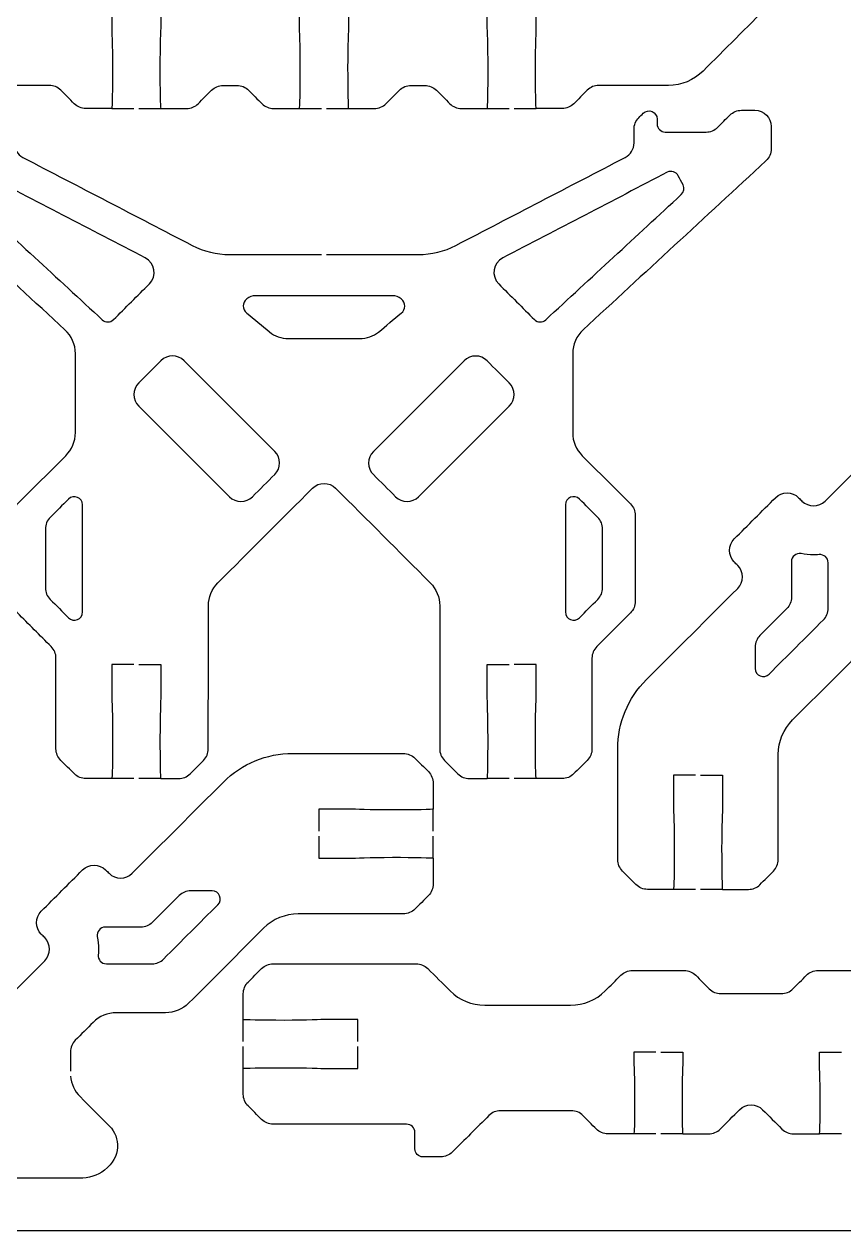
# Model space of a CAD drawing. Extents: x 5 to 405, y 225 to 445.
# Drawn here: x 321.6 to 371.8, y 225 to 298.9 of the extents above; entities that cross this region are included whole.
import ezdxf

# ---------------------------------------------------------------- set-up
doc = ezdxf.new("R2010")
doc.units = 0
doc.header["$MEASUREMENT"] = 0
doc.layers.add('DEFAULT', color=18, linetype='CONTINUOUS')

msp = doc.modelspace()

# ---------------------------------------------------------------- linework, layer by layer
at = {"layer": 'DEFAULT', "color": 1}
for points in [[(327.005, 293.739), (328.352, 293.739)], [(328.656, 293.739), (330.003, 293.739)], [(338.498, 293.735), (339.846, 293.735)], [(340.149, 293.735), (341.497, 293.735)], [(349.995, 293.735), (351.343, 293.735)], [(351.646, 293.735), (352.994, 293.735)], [(328.356, 252.697), (327.005, 252.697)], [(330.007, 252.697), (328.656, 252.697)], [(351.339, 252.697), (349.988, 252.697)], [(352.99, 252.697), (351.639, 252.697)], [(346.686, 249.476), (346.686, 250.827)], [(346.686, 247.825), (346.686, 249.176)], [(362.741, 245.913), (361.394, 245.913)], [(364.392, 245.913), (363.041, 245.913)], [(335.059, 236.592), (335.059, 237.944)], [(335.059, 234.941), (335.059, 236.293)], [(360.314, 230.945), (358.966, 230.945), (358.963, 230.945)], [(361.965, 230.945), (360.614, 230.945)], [(371.674, 230.945), (370.326, 230.945)], [(392.849, 225.001), (287.15, 225.001)]]:
    msp.add_lwpolyline(points, dxfattribs=at)
for points, knots in [([(328.352, 300.738), (327.903, 300.738), (327.454, 300.738), (327.005, 300.738), (327.005, 300.071), (327.005, 299.405), (327.005, 298.738), (327.005, 298.611), (327.054, 297.62), (327.054, 296.237), (327.054, 294.9), (327.029, 293.81), (327.005, 293.739), (326.476, 293.739), (325.946, 293.739), (325.417, 293.739), (325.153, 293.739), (324.899, 293.845), (324.712, 294.032), (324.435, 294.308), (324.159, 294.584), (323.883, 294.861), (323.696, 295.051), (323.442, 295.154), (323.174, 295.154), (321.753, 295.154), (320.333, 295.154), (318.912, 295.154), (318.118, 295.154), (317.353, 295.471), (316.792, 296.036), (315.458, 297.368), (314.125, 298.7), (312.791, 300.033), (312.604, 300.223), (312.499, 300.477), (312.499, 300.742), (312.499, 301.27), (312.499, 301.798), (312.499, 302.326), (312.499, 302.354), (313.617, 302.375), (315, 302.375), (316.383, 302.375), (317.374, 302.326), (317.501, 302.326), (318.168, 302.326), (318.834, 302.326), (319.501, 302.326), (319.501, 303.325), (319.501, 304.325), (319.501, 305.324), (318.834, 305.324), (318.168, 305.324), (317.501, 305.324), (317.374, 305.324), (316.383, 305.275), (315, 305.275), (313.617, 305.275), (312.499, 305.299), (312.499, 305.324), (312.499, 309.549), (312.499, 313.774), (312.499, 317.999), (312.499, 318.264), (312.604, 318.518), (312.791, 318.705), (313.068, 318.981), (313.344, 319.258), (313.62, 319.534), (313.807, 319.725), (314.061, 319.827), (314.326, 319.827), (314.855, 319.827), (315.384, 319.827), (315.913, 319.827), (315.942, 319.827), (315.963, 318.709), (315.963, 317.326), (315.963, 315.943), (315.913, 314.951), (315.913, 314.824), (315.913, 314.158), (315.913, 313.491), (315.913, 312.824), (316.363, 312.824), (316.812, 312.824), (317.261, 312.824)], [0, 0, 0, 0, 3.82, 3.82, 3.82, 9.49, 9.49, 9.49, 10.49, 10.49, 10.49, 11.49, 11.49, 11.49, 15.99, 15.99, 15.99, 16.99, 16.99, 16.99, 20.313402, 20.313402, 20.313402, 21.313402, 21.313402, 21.313402, 33.393402, 33.393402, 33.393402, 34.393402, 34.393402, 34.393402, 50.423514, 50.423514, 50.423514, 51.423514, 51.423514, 51.423514, 55.913514, 55.913514, 55.913514, 56.913514, 56.913514, 56.913514, 57.913514, 57.913514, 57.913514, 63.583514, 63.583514, 63.583514, 72.083514, 72.083514, 72.083514, 77.753514, 77.753514, 77.753514, 78.753514, 78.753514, 78.753514, 79.753514, 79.753514, 79.753514, 115.683514, 115.683514, 115.683514, 116.683514, 116.683514, 116.683514, 120.006916, 120.006916, 120.006916, 121.006916, 121.006916, 121.006916, 125.506916, 125.506916, 125.506916, 126.506916, 126.506916, 126.506916, 127.506916, 127.506916, 127.506916, 133.176916, 133.176916, 133.176916, 136.996916, 136.996916, 136.996916, 136.996916]), ([(362.738, 312.824), (363.187, 312.824), (363.636, 312.824), (364.085, 312.824), (364.085, 313.491), (364.085, 314.158), (364.085, 314.824), (364.085, 314.951), (364.036, 315.943), (364.036, 317.326), (364.036, 318.709), (364.061, 319.827), (364.085, 319.827), (364.613, 319.827), (365.141, 319.827), (365.669, 319.827), (365.937, 319.827), (366.191, 319.725), (366.378, 319.534), (366.655, 319.258), (366.931, 318.981), (367.207, 318.705), (367.394, 318.518), (367.5, 318.264), (367.5, 317.999), (367.5, 313.774), (367.5, 309.549), (367.5, 305.324), (367.5, 305.296), (366.382, 305.275), (364.999, 305.275), (363.616, 305.275), (362.625, 305.324), (362.498, 305.324), (361.831, 305.324), (361.164, 305.324), (360.498, 305.324), (360.498, 304.325), (360.498, 303.325), (360.498, 302.326), (361.164, 302.326), (361.831, 302.326), (362.498, 302.326), (362.625, 302.326), (363.616, 302.375), (364.999, 302.375), (366.382, 302.375), (367.5, 302.35), (367.5, 302.326), (367.5, 301.798), (367.5, 301.27), (367.5, 300.742), (367.5, 300.477), (367.394, 300.223), (367.207, 300.033), (365.874, 298.699), (364.54, 297.366), (363.207, 296.032), (362.642, 295.468), (361.88, 295.15), (361.083, 295.15), (359.663, 295.15), (358.242, 295.15), (356.822, 295.15), (356.557, 295.15), (356.303, 295.048), (356.116, 294.857), (355.84, 294.581), (355.563, 294.305), (355.287, 294.028), (355.1, 293.841), (354.846, 293.735), (354.578, 293.735), (354.05, 293.735), (353.522, 293.735), (352.994, 293.735), (352.966, 293.735), (352.945, 294.854), (352.945, 296.237), (352.945, 297.62), (352.994, 298.611), (352.994, 298.738), (352.994, 299.405), (352.994, 300.071), (352.994, 300.738), (352.545, 300.738), (352.096, 300.738), (351.646, 300.738)], [0, 0, 0, 0, 3.82, 3.82, 3.82, 9.49, 9.49, 9.49, 10.49, 10.49, 10.49, 11.49, 11.49, 11.49, 15.98, 15.98, 15.98, 16.98, 16.98, 16.98, 20.303402, 20.303402, 20.303402, 21.303402, 21.303402, 21.303402, 57.233402, 57.233402, 57.233402, 58.233402, 58.233402, 58.233402, 59.233402, 59.233402, 59.233402, 64.903402, 64.903402, 64.903402, 73.403402, 73.403402, 73.403402, 79.073402, 79.073402, 79.073402, 80.073402, 80.073402, 80.073402, 81.073402, 81.073402, 81.073402, 85.563402, 85.563402, 85.563402, 86.563402, 86.563402, 86.563402, 102.600584, 102.600584, 102.600584, 103.600584, 103.600584, 103.600584, 115.680584, 115.680584, 115.680584, 116.680584, 116.680584, 116.680584, 120.003986, 120.003986, 120.003986, 121.003986, 121.003986, 121.003986, 125.493986, 125.493986, 125.493986, 126.493986, 126.493986, 126.493986, 127.493986, 127.493986, 127.493986, 133.163986, 133.163986, 133.163986, 136.983986, 136.983986, 136.983986, 136.983986]), ([(328.656, 300.738), (329.105, 300.738), (329.554, 300.738), (330.003, 300.738), (330.003, 300.071), (330.003, 299.405), (330.003, 298.738), (330.003, 298.611), (329.954, 297.62), (329.954, 296.237), (329.954, 294.9), (329.975, 293.81), (330.003, 293.735), (330.531, 293.735), (331.059, 293.735), (331.587, 293.735), (331.852, 293.735), (332.109, 293.841), (332.296, 294.032), (332.572, 294.307), (332.847, 294.582), (333.122, 294.857), (333.309, 295.044), (333.563, 295.15), (333.828, 295.15), (334.109, 295.15), (334.39, 295.15), (334.671, 295.15), (334.939, 295.15), (335.193, 295.048), (335.38, 294.857), (335.656, 294.581), (335.932, 294.305), (336.209, 294.028), (336.396, 293.841), (336.65, 293.735), (336.914, 293.735), (337.442, 293.735), (337.97, 293.735), (338.498, 293.735), (338.523, 293.735), (338.548, 294.854), (338.548, 296.237), (338.548, 297.62), (338.498, 298.611), (338.498, 298.738), (338.498, 299.405), (338.498, 300.071), (338.498, 300.738), (339.498, 300.738), (340.497, 300.738), (341.497, 300.738), (341.497, 300.071), (341.497, 299.405), (341.497, 298.738), (341.497, 298.611), (341.448, 297.62), (341.448, 296.237), (341.448, 294.854), (341.469, 293.735), (341.497, 293.735), (342.025, 293.735), (342.553, 293.735), (343.081, 293.735), (343.349, 293.735), (343.603, 293.841), (343.79, 294.028), (344.066, 294.305), (344.343, 294.581), (344.619, 294.857), (344.806, 295.048), (345.06, 295.15), (345.325, 295.15), (345.606, 295.15), (345.887, 295.15), (346.168, 295.15), (346.432, 295.15), (346.69, 295.044), (346.877, 294.857), (347.152, 294.582), (347.427, 294.307), (347.702, 294.032), (347.889, 293.841), (348.143, 293.735), (348.408, 293.735), (348.937, 293.735), (349.466, 293.735), (349.995, 293.735), (350.02, 293.735), (350.045, 294.854), (350.045, 296.237), (350.045, 297.62), (349.995, 298.611), (349.995, 298.738), (349.995, 299.405), (349.995, 300.071), (349.995, 300.738), (350.445, 300.738), (350.894, 300.738), (351.343, 300.738)], [0, 0, 0, 0, 3.82, 3.82, 3.82, 9.49, 9.49, 9.49, 10.49, 10.49, 10.49, 11.5, 11.5, 11.5, 15.99, 15.99, 15.99, 16.99, 16.99, 16.99, 20.29926, 20.29926, 20.29926, 21.29926, 21.29926, 21.29926, 23.68926, 23.68926, 23.68926, 24.68926, 24.68926, 24.68926, 28.012662, 28.012662, 28.012662, 29.012662, 29.012662, 29.012662, 33.502662, 33.502662, 33.502662, 34.502662, 34.502662, 34.502662, 35.502662, 35.502662, 35.502662, 41.172662, 41.172662, 41.172662, 49.672662, 49.672662, 49.672662, 55.342662, 55.342662, 55.342662, 56.342662, 56.342662, 56.342662, 57.342662, 57.342662, 57.342662, 61.832662, 61.832662, 61.832662, 62.832662, 62.832662, 62.832662, 66.156063, 66.156063, 66.156063, 67.156063, 67.156063, 67.156063, 69.546063, 69.546063, 69.546063, 70.546063, 70.546063, 70.546063, 73.855323, 73.855323, 73.855323, 74.855323, 74.855323, 74.855323, 79.355323, 79.355323, 79.355323, 80.355323, 80.355323, 80.355323, 81.355323, 81.355323, 81.355323, 87.025323, 87.025323, 87.025323, 90.845323, 90.845323, 90.845323, 90.845323]), ([(328.356, 259.696), (327.907, 259.696), (327.458, 259.696), (327.008, 259.696), (327.008, 259.03), (327.008, 258.365), (327.008, 257.699), (327.008, 257.572), (327.058, 256.581), (327.058, 255.198), (327.058, 253.815), (327.033, 252.697), (327.008, 252.697), (326.479, 252.697), (325.95, 252.697), (325.421, 252.697), (325.16, 252.697), (324.909, 252.799), (324.726, 252.983), (324.446, 253.26), (324.166, 253.538), (323.886, 253.815), (323.699, 254.002), (323.593, 254.256), (323.593, 254.524), (323.593, 256.374), (323.593, 258.224), (323.593, 260.073), (323.593, 260.338), (323.488, 260.592), (323.297, 260.782), (322.609, 261.472), (321.921, 262.161), (321.233, 262.85), (321.046, 263.037), (320.944, 263.291), (320.944, 263.555), (320.944, 265.307), (320.944, 267.06), (320.944, 268.812), (320.944, 269.08), (321.05, 269.334), (321.237, 269.521), (322.222, 270.505), (323.208, 271.489), (324.193, 272.474), (324.567, 272.847), (324.779, 273.355), (324.779, 273.888), (324.779, 275.499), (324.779, 277.11), (324.779, 278.721), (324.779, 279.279), (324.546, 279.811), (324.137, 280.189), (320.407, 283.637), (316.677, 287.084), (312.947, 290.532), (312.742, 290.719), (312.626, 290.987), (312.626, 291.266), (312.626, 291.721), (312.626, 292.176), (312.626, 292.631), (312.626, 293.182), (313.07, 293.63), (313.624, 293.63), (313.898, 293.63), (314.172, 293.63), (314.446, 293.63), (314.71, 293.63), (314.968, 293.524), (315.155, 293.337), (315.404, 293.088), (315.654, 292.838), (315.903, 292.589), (316.09, 292.398), (316.344, 292.296), (316.608, 292.296), (317.442, 292.296), (318.276, 292.296), (319.11, 292.296), (319.385, 292.296), (319.611, 292.518), (319.611, 292.794), (319.611, 292.891), (319.611, 292.989), (319.611, 293.086), (319.611, 293.534), (320.147, 293.757), (320.464, 293.443), (320.554, 293.353), (320.643, 293.264), (320.732, 293.175), (320.919, 292.984), (321.025, 292.73), (321.025, 292.465), (321.025, 292.187), (321.025, 291.908), (321.025, 291.629), (321.025, 291.255), (321.233, 290.913), (321.561, 290.74), (325.015, 288.946), (328.469, 287.151), (331.923, 285.357), (332.635, 284.983), (333.425, 284.793), (334.23, 284.793), (336.103, 284.793), (337.976, 284.793), (339.849, 284.793)], [0, 0, 0, 0, 3.82, 3.82, 3.82, 9.48, 9.48, 9.48, 10.48, 10.48, 10.48, 11.48, 11.48, 11.48, 15.98, 15.98, 15.98, 16.98, 16.98, 16.98, 20.331716, 20.331716, 20.331716, 21.331716, 21.331716, 21.331716, 37.061716, 37.061716, 37.061716, 38.061716, 38.061716, 38.061716, 46.341939, 46.341939, 46.341939, 47.341939, 47.341939, 47.341939, 62.241939, 62.241939, 62.241939, 63.241939, 63.241939, 63.241939, 75.08598, 75.08598, 75.08598, 76.08598, 76.08598, 76.08598, 89.78598, 89.78598, 89.78598, 90.78598, 90.78598, 90.78598, 133.981128, 133.981128, 133.981128, 134.981128, 134.981128, 134.981128, 138.851128, 138.851128, 138.851128, 139.851128, 139.851128, 139.851128, 142.181128, 142.181128, 142.181128, 143.181128, 143.181128, 143.181128, 146.179261, 146.179261, 146.179261, 147.179261, 147.179261, 147.179261, 154.269261, 154.269261, 154.269261, 155.269261, 155.269261, 155.269261, 156.099261, 156.099261, 156.099261, 157.099261, 157.099261, 157.099261, 158.174063, 158.174063, 158.174063, 159.174063, 159.174063, 159.174063, 161.544063, 161.544063, 161.544063, 162.544063, 162.544063, 162.544063, 195.641865, 195.641865, 195.641865, 196.641865, 196.641865, 196.641865, 212.571865, 212.571865, 212.571865, 212.571865]), ([(340.149, 284.793), (342.023, 284.793), (343.896, 284.793), (345.769, 284.793), (346.573, 284.793), (347.367, 284.983), (348.08, 285.357), (351.532, 287.151), (354.985, 288.946), (358.437, 290.74), (358.769, 290.913), (358.977, 291.255), (358.977, 291.629), (358.977, 291.908), (358.977, 292.187), (358.977, 292.465), (358.977, 292.73), (359.083, 292.984), (359.27, 293.175), (359.359, 293.264), (359.449, 293.353), (359.538, 293.443), (359.852, 293.757), (360.392, 293.534), (360.392, 293.086), (360.392, 292.989), (360.392, 292.891), (360.392, 292.794), (360.392, 292.518), (360.614, 292.296), (360.889, 292.296), (361.723, 292.296), (362.557, 292.296), (363.39, 292.296), (363.655, 292.296), (363.912, 292.398), (364.099, 292.589), (364.349, 292.838), (364.598, 293.088), (364.847, 293.337), (365.034, 293.524), (365.288, 293.63), (365.553, 293.63), (365.828, 293.63), (366.103, 293.63), (366.378, 293.63), (366.929, 293.63), (367.377, 293.182), (367.377, 292.628), (367.377, 292.174), (367.377, 291.72), (367.377, 291.266), (367.377, 290.987), (367.26, 290.719), (367.056, 290.532), (363.326, 287.084), (359.596, 283.637), (355.866, 280.189), (355.456, 279.811), (355.223, 279.279), (355.223, 278.721), (355.223, 277.11), (355.223, 275.499), (355.223, 273.888), (355.223, 273.355), (355.435, 272.847), (355.809, 272.474), (356.793, 271.488), (357.778, 270.503), (358.762, 269.517), (358.949, 269.33), (359.055, 269.076), (359.055, 268.815), (359.055, 267.062), (359.055, 265.309), (359.055, 263.555), (359.055, 263.291), (358.949, 263.037), (358.762, 262.85), (358.074, 262.159), (357.386, 261.469), (356.698, 260.779), (356.511, 260.592), (356.405, 260.341), (356.405, 260.077), (356.405, 258.226), (356.405, 256.375), (356.405, 254.524), (356.405, 254.256), (356.299, 254.002), (356.112, 253.815), (355.835, 253.54), (355.557, 253.265), (355.28, 252.99), (355.093, 252.803), (354.842, 252.697), (354.578, 252.697), (354.049, 252.697), (353.52, 252.697), (352.99, 252.697), (352.966, 252.697), (352.941, 253.815), (352.941, 255.198), (352.941, 256.581), (352.99, 257.572), (352.99, 257.699), (352.99, 258.365), (352.99, 259.03), (352.99, 259.696), (352.54, 259.696), (352.09, 259.696), (351.639, 259.696)], [0, 0, 0, 0, 15.93, 15.93, 15.93, 16.93, 16.93, 16.93, 50.018929, 50.018929, 50.018929, 51.018929, 51.018929, 51.018929, 53.388929, 53.388929, 53.388929, 54.388929, 54.388929, 54.388929, 55.463731, 55.463731, 55.463731, 56.463731, 56.463731, 56.463731, 57.293731, 57.293731, 57.293731, 58.293731, 58.293731, 58.293731, 65.383731, 65.383731, 65.383731, 66.383731, 66.383731, 66.383731, 69.381864, 69.381864, 69.381864, 70.381864, 70.381864, 70.381864, 72.721864, 72.721864, 72.721864, 73.721864, 73.721864, 73.721864, 77.581864, 77.581864, 77.581864, 78.581864, 78.581864, 78.581864, 121.777012, 121.777012, 121.777012, 122.777012, 122.777012, 122.777012, 136.477012, 136.477012, 136.477012, 137.477012, 137.477012, 137.477012, 149.321052, 149.321052, 149.321052, 150.321052, 150.321052, 150.321052, 165.231052, 165.231052, 165.231052, 166.231052, 166.231052, 166.231052, 174.518356, 174.518356, 174.518356, 175.518356, 175.518356, 175.518356, 191.258356, 191.258356, 191.258356, 192.258356, 192.258356, 192.258356, 195.581788, 195.581788, 195.581788, 196.581788, 196.581788, 196.581788, 201.081788, 201.081788, 201.081788, 202.081788, 202.081788, 202.081788, 203.081788, 203.081788, 203.081788, 208.741788, 208.741788, 208.741788, 212.571788, 212.571788, 212.571788, 212.571788]), ([(326.425, 280.798), (323.658, 283.354), (320.891, 285.911), (318.124, 288.467), (317.959, 288.618), (317.916, 288.866), (318.022, 289.063), (318.117, 289.248), (318.213, 289.432), (318.308, 289.617), (318.438, 289.86), (318.738, 289.955), (318.982, 289.828), (322.341, 288.082), (325.701, 286.336), (329.06, 284.59), (329.66, 284.276), (329.784, 283.471), (329.307, 282.995), (328.577, 282.266), (327.847, 281.537), (327.117, 280.808), (326.926, 280.621), (326.623, 280.614), (326.425, 280.798)], [0, 0, 0, 0, 32.035738, 32.035738, 32.035738, 33.035738, 33.035738, 33.035738, 34.803262, 34.803262, 34.803262, 35.803262, 35.803262, 35.803262, 68.001673, 68.001673, 68.001673, 69.001673, 69.001673, 69.001673, 77.776165, 77.776165, 77.776165, 78.776165, 78.776165, 78.776165, 78.776165]), ([(361.689, 289.617), (361.785, 289.432), (361.882, 289.248), (361.978, 289.063), (362.08, 288.866), (362.038, 288.618), (361.872, 288.467), (359.107, 285.911), (356.341, 283.354), (353.575, 280.798), (353.377, 280.614), (353.07, 280.621), (352.88, 280.808), (352.152, 281.537), (351.424, 282.266), (350.696, 282.995), (350.217, 283.471), (350.34, 284.276), (350.94, 284.59), (354.298, 286.337), (357.657, 288.085), (361.015, 289.832), (361.258, 289.959), (361.562, 289.864), (361.689, 289.617)], [1, 1, 1, 1, 2.772129, 2.772129, 2.772129, 3.772129, 3.772129, 3.772129, 35.800523, 35.800523, 35.800523, 36.800523, 36.800523, 36.800523, 45.560871, 45.560871, 45.560871, 46.560871, 46.560871, 46.560871, 78.755024, 78.755024, 78.755024, 79.755024, 79.755024, 79.755024, 79.755024]), ([(343.337, 280.049), (343.03, 279.795), (342.611, 279.654), (342.173, 279.654), (340.724, 279.654), (339.276, 279.654), (337.827, 279.654), (337.393, 279.654), (336.973, 279.795), (336.666, 280.053), (336.204, 280.435), (335.742, 280.817), (335.28, 281.199), (334.984, 281.443), (334.984, 281.842), (335.28, 282.085), (335.421, 282.205), (335.615, 282.268), (335.816, 282.268), (338.603, 282.268), (341.39, 282.268), (344.177, 282.268), (344.378, 282.268), (344.576, 282.198), (344.72, 282.081), (345.017, 281.838), (345.017, 281.439), (344.72, 281.193), (344.259, 280.812), (343.798, 280.431), (343.337, 280.049)], [5.086303, 5.086303, 5.086303, 5.086303, 6.086303, 6.086303, 6.086303, 18.406303, 18.406303, 18.406303, 19.406303, 19.406303, 19.406303, 24.506048, 24.506048, 24.506048, 25.506048, 25.506048, 25.506048, 26.506048, 26.506048, 26.506048, 50.206048, 50.206048, 50.206048, 51.206048, 51.206048, 51.206048, 52.206048, 52.206048, 52.206048, 57.292352, 57.292352, 57.292352, 57.292352]), ([(331.431, 278.289), (333.282, 276.439), (335.133, 274.59), (336.984, 272.74), (337.375, 272.349), (337.375, 271.717), (336.987, 271.326), (336.531, 270.871), (336.075, 270.415), (335.619, 269.96), (335.231, 269.572), (334.596, 269.572), (334.207, 269.96), (332.357, 271.811), (330.506, 273.662), (328.655, 275.513), (328.263, 275.904), (328.263, 276.539), (328.655, 276.928), (329.11, 277.381), (329.565, 277.835), (330.02, 278.289), (330.408, 278.681), (331.043, 278.681), (331.431, 278.289)], [1, 1, 1, 1, 23.252652, 23.252652, 23.252652, 24.252652, 24.252652, 24.252652, 29.732734, 29.732734, 29.732734, 30.732734, 30.732734, 30.732734, 52.991748, 52.991748, 52.991748, 53.991748, 53.991748, 53.991748, 59.456982, 59.456982, 59.456982, 60.456982, 60.456982, 60.456982, 60.456982]), ([(349.984, 278.286), (350.438, 277.833), (350.891, 277.38), (351.345, 276.928), (351.737, 276.539), (351.737, 275.904), (351.345, 275.513), (349.494, 273.662), (347.644, 271.811), (345.793, 269.96), (345.405, 269.572), (344.77, 269.572), (344.382, 269.96), (343.928, 270.413), (343.474, 270.866), (343.02, 271.318), (342.632, 271.71), (342.632, 272.342), (343.02, 272.733), (344.871, 274.584), (346.722, 276.435), (348.573, 278.286), (348.961, 278.677), (349.596, 278.677), (349.984, 278.286)], [0, 0, 0, 0, 5.451092, 5.451092, 5.451092, 6.451092, 6.451092, 6.451092, 28.710106, 28.710106, 28.710106, 29.710106, 29.710106, 29.710106, 35.161198, 35.161198, 35.161198, 36.161198, 36.161198, 36.161198, 58.420919, 58.420919, 58.420919, 59.420919, 59.420919, 59.420919, 59.420919]), ([(362.741, 252.916), (362.292, 252.916), (361.843, 252.916), (361.394, 252.916), (361.394, 252.249), (361.394, 251.582), (361.394, 250.915), (361.394, 250.788), (361.443, 249.797), (361.443, 248.414), (361.443, 247.031), (361.422, 245.913), (361.394, 245.913), (360.866, 245.913), (360.338, 245.913), (359.81, 245.913), (359.541, 245.913), (359.287, 246.019), (359.097, 246.209), (358.823, 246.484), (358.549, 246.76), (358.275, 247.035), (358.088, 247.222), (357.982, 247.476), (357.982, 247.74), (357.981, 249.999), (357.98, 252.258), (357.979, 254.517), (357.979, 256.108), (358.61, 257.632), (359.736, 258.758), (361.598, 260.62), (363.461, 262.483), (365.324, 264.346), (365.712, 264.734), (365.712, 265.369), (365.324, 265.757), (365.254, 265.826), (365.185, 265.895), (365.115, 265.965), (364.724, 266.356), (364.724, 266.988), (365.115, 267.379), (365.957, 268.22), (366.799, 269.061), (367.641, 269.902), (368.029, 270.293), (368.664, 270.293), (369.052, 269.902), (369.122, 269.834), (369.191, 269.765), (369.261, 269.697), (369.649, 269.306), (370.284, 269.306), (370.675, 269.697), (372.2, 271.222), (373.725, 272.748), (375.251, 274.273), (375.625, 274.647), (376.133, 274.858), (376.665, 274.858), (377.63, 274.858), (378.594, 274.858), (379.558, 274.858), (380.091, 274.858), (380.599, 275.07), (380.973, 275.444), (381.413, 275.884), (381.852, 276.324), (382.292, 276.763), (382.924, 277.395), (384, 276.947), (384, 276.058), (384, 273.232), (384, 270.406), (384, 267.58), (384, 267.023), (383.837, 266.469), (383.499, 266.028), (382.708, 265.012), (381.491, 265.048), (380.803, 265.735), (380.202, 266.335), (379.602, 266.935), (379.001, 267.535), (378.662, 267.873), (378.214, 268.078), (377.734, 268.113)], [0, 0, 0, 0, 3.82, 3.82, 3.82, 9.49, 9.49, 9.49, 10.49, 10.49, 10.49, 11.49, 11.49, 11.49, 15.98, 15.98, 15.98, 16.98, 16.98, 16.98, 20.282196, 20.282196, 20.282196, 21.282196, 21.282196, 21.282196, 40.492199, 40.492199, 40.492199, 41.492199, 41.492199, 41.492199, 63.893342, 63.893342, 63.893342, 64.893342, 64.893342, 64.893342, 65.727728, 65.727728, 65.727728, 66.727728, 66.727728, 66.727728, 76.846428, 76.846428, 76.846428, 77.846428, 77.846428, 77.846428, 78.673773, 78.673773, 78.673773, 79.673773, 79.673773, 79.673773, 98.016123, 98.016123, 98.016123, 99.016123, 99.016123, 99.016123, 107.216123, 107.216123, 107.216123, 108.216123, 108.216123, 108.216123, 113.505282, 113.505282, 113.505282, 114.505282, 114.505282, 114.505282, 138.535282, 138.535282, 138.535282, 139.535282, 139.535282, 139.535282, 140.535282, 140.535282, 140.535282, 147.754846, 147.754846, 147.754846, 148.754846, 148.754846, 148.754846, 148.754846]), ([(328.656, 259.696), (329.106, 259.696), (329.557, 259.696), (330.007, 259.696), (330.007, 259.03), (330.007, 258.365), (330.007, 257.699), (330.007, 257.572), (329.958, 256.581), (329.958, 255.198), (329.958, 253.815), (329.979, 252.697), (330.007, 252.697), (330.369, 252.697), (330.731, 252.697), (331.093, 252.697), (331.358, 252.697), (331.612, 252.803), (331.803, 252.99), (332.077, 253.265), (332.351, 253.54), (332.625, 253.815), (332.815, 254.002), (332.917, 254.256), (332.917, 254.521), (332.919, 257.44), (332.92, 260.36), (332.921, 263.28), (332.921, 263.809), (333.133, 264.317), (333.506, 264.691), (335.437, 266.622), (337.368, 268.553), (339.299, 270.484), (339.687, 270.875), (340.322, 270.875), (340.71, 270.484), (342.641, 268.554), (344.572, 266.624), (346.503, 264.695), (346.877, 264.317), (347.088, 263.809), (347.088, 263.277), (347.086, 260.359), (347.084, 257.442), (347.081, 254.524), (347.081, 254.26), (347.187, 254.006), (347.374, 253.815), (347.649, 253.539), (347.925, 253.262), (348.2, 252.986), (348.387, 252.799), (348.641, 252.697), (348.905, 252.697), (349.267, 252.697), (349.63, 252.697), (349.992, 252.697), (350.02, 252.697), (350.041, 253.815), (350.041, 255.198), (350.041, 256.581), (349.992, 257.572), (349.992, 257.699), (349.992, 258.365), (349.992, 259.03), (349.992, 259.696), (350.441, 259.696), (350.89, 259.696), (351.339, 259.696)], [0, 0, 0, 0, 3.83, 3.83, 3.83, 9.49, 9.49, 9.49, 10.49, 10.49, 10.49, 11.49, 11.49, 11.49, 14.57, 14.57, 14.57, 15.57, 15.57, 15.57, 18.872196, 18.872196, 18.872196, 19.872196, 19.872196, 19.872196, 44.702198, 44.702198, 44.702198, 45.702198, 45.702198, 45.702198, 68.923585, 68.923585, 68.923585, 69.923585, 69.923585, 69.923585, 93.137902, 93.137902, 93.137902, 94.137902, 94.137902, 94.137902, 118.94791, 118.94791, 118.94791, 119.94791, 119.94791, 119.94791, 123.264248, 123.264248, 123.264248, 124.264248, 124.264248, 124.264248, 127.344248, 127.344248, 127.344248, 128.344248, 128.344248, 128.344248, 129.344248, 129.344248, 129.344248, 135.004248, 135.004248, 135.004248, 138.824248, 138.824248, 138.824248, 138.824248]), ([(325.215, 262.904), (325.215, 262.456), (324.675, 262.234), (324.361, 262.548), (323.986, 262.923), (323.611, 263.298), (323.236, 263.673), (323.049, 263.864), (322.943, 264.118), (322.943, 264.383), (322.943, 265.583), (322.943, 266.784), (322.943, 267.984), (322.943, 268.249), (323.049, 268.503), (323.236, 268.694), (323.611, 269.068), (323.986, 269.442), (324.361, 269.816), (324.675, 270.129), (325.215, 269.907), (325.215, 269.463), (325.215, 267.277), (325.215, 265.091), (325.215, 262.904)], [18.591, 18.591, 18.591, 18.591, 19.591, 19.591, 19.591, 24.102341, 24.102341, 24.102341, 25.102341, 25.102341, 25.102341, 35.312341, 35.312341, 35.312341, 36.312341, 36.312341, 36.312341, 40.817323, 40.817323, 40.817323, 41.817323, 41.817323, 41.817323, 60.408323, 60.408323, 60.408323, 60.408323]), ([(355.635, 269.819), (356.01, 269.444), (356.385, 269.069), (356.761, 268.694), (356.948, 268.503), (357.053, 268.249), (357.053, 267.984), (357.053, 266.784), (357.053, 265.583), (357.053, 264.383), (357.053, 264.118), (356.948, 263.864), (356.761, 263.673), (356.385, 263.298), (356.01, 262.923), (355.635, 262.548), (355.321, 262.234), (354.781, 262.456), (354.781, 262.904), (354.781, 265.091), (354.781, 267.277), (354.781, 269.463), (354.781, 269.911), (355.321, 270.133), (355.635, 269.819)], [0, 0, 0, 0, 4.511341, 4.511341, 4.511341, 5.511341, 5.511341, 5.511341, 15.721341, 15.721341, 15.721341, 16.721341, 16.721341, 16.721341, 21.232683, 21.232683, 21.232683, 22.232683, 22.232683, 22.232683, 40.823683, 40.823683, 40.823683, 41.823683, 41.823683, 41.823683, 41.823683]), ([(363.041, 252.916), (363.491, 252.916), (363.942, 252.916), (364.392, 252.916), (364.392, 252.249), (364.392, 251.582), (364.392, 250.915), (364.392, 250.788), (364.343, 249.797), (364.343, 248.414), (364.343, 247.031), (364.367, 245.913), (364.392, 245.913), (364.921, 245.913), (365.451, 245.913), (365.98, 245.913), (366.244, 245.913), (366.498, 246.015), (366.685, 246.202), (366.962, 246.48), (367.238, 246.757), (367.514, 247.035), (367.701, 247.222), (367.807, 247.476), (367.807, 247.74), (367.807, 249.885), (367.807, 252.03), (367.807, 254.175), (367.807, 254.969), (368.125, 255.731), (368.685, 256.292), (370.215, 257.823), (371.745, 259.354), (373.275, 260.885), (373.653, 261.259), (373.861, 261.77), (373.861, 262.299), (373.862, 263.305), (373.863, 264.31), (373.864, 265.316), (373.864, 265.845), (374.076, 266.353), (374.45, 266.727), (374.817, 267.094), (375.184, 267.461), (375.551, 267.827), (375.738, 268.014), (375.992, 268.12), (376.26, 268.12), (376.651, 268.12), (377.043, 268.12), (377.434, 268.12)], [0, 0, 0, 0, 3.83, 3.83, 3.83, 9.5, 9.5, 9.5, 10.5, 10.5, 10.5, 11.5, 11.5, 11.5, 16, 16, 16, 17, 17, 17, 20.33048, 20.33048, 20.33048, 21.33048, 21.33048, 21.33048, 39.57048, 39.57048, 39.57048, 40.57048, 40.57048, 40.57048, 58.976471, 58.976471, 58.976471, 59.976471, 59.976471, 59.976471, 68.526477, 68.526477, 68.526477, 69.526477, 69.526477, 69.526477, 73.938823, 73.938823, 73.938823, 74.938823, 74.938823, 74.938823, 78.268823, 78.268823, 78.268823, 78.268823]), ([(369.201, 266.475), (369.451, 266.425), (369.705, 266.4), (369.966, 266.4), (370.079, 266.4), (370.192, 266.404), (370.305, 266.415), (370.601, 266.443), (370.862, 266.221), (370.862, 265.921), (370.862, 264.988), (370.862, 264.056), (370.862, 263.123), (370.862, 262.859), (370.757, 262.605), (370.57, 262.418), (369.462, 261.311), (368.354, 260.205), (367.246, 259.098), (366.933, 258.78), (366.393, 259.007), (366.393, 259.451), (366.393, 259.886), (366.393, 260.321), (366.393, 260.756), (366.393, 261.021), (366.499, 261.275), (366.686, 261.462), (367.231, 262.008), (367.777, 262.555), (368.322, 263.102), (368.509, 263.289), (368.615, 263.543), (368.615, 263.808), (368.615, 264.533), (368.615, 265.259), (368.615, 265.984), (368.615, 266.295), (368.897, 266.535), (369.201, 266.475)], [1, 1, 1, 1, 2, 2, 2, 3, 3, 3, 4, 4, 4, 11.93, 11.93, 11.93, 12.93, 12.93, 12.93, 26.244823, 26.244823, 26.244823, 27.244823, 27.244823, 27.244823, 30.944823, 30.944823, 30.944823, 31.944823, 31.944823, 31.944823, 38.513848, 38.513848, 38.513848, 39.513848, 39.513848, 39.513848, 45.683848, 45.683848, 45.683848, 46.683848, 46.683848, 46.683848, 46.683848]), ([(324.486, 234.483), (324.521, 234.007), (324.726, 233.559), (325.065, 233.22), (325.664, 232.619), (326.264, 232.018), (326.864, 231.417), (327.552, 230.729), (327.587, 229.512), (326.571, 228.722), (326.13, 228.383), (325.576, 228.221), (325.019, 228.221), (322.193, 228.221), (319.367, 228.221), (316.541, 228.221), (315.652, 228.221), (315.204, 229.297), (315.836, 229.929), (316.276, 230.368), (316.715, 230.808), (317.155, 231.248), (317.529, 231.622), (317.741, 232.13), (317.741, 232.663), (317.741, 233.627), (317.741, 234.591), (317.741, 235.555), (317.741, 236.088), (317.953, 236.596), (318.326, 236.97), (319.852, 238.495), (321.377, 240.02), (322.902, 241.545), (323.294, 241.937), (323.294, 242.572), (322.902, 242.96), (322.833, 243.028), (322.763, 243.097), (322.694, 243.165), (322.306, 243.556), (322.302, 244.188), (322.694, 244.579), (323.535, 245.421), (324.375, 246.263), (325.216, 247.105), (325.608, 247.497), (326.243, 247.497), (326.631, 247.105), (326.701, 247.036), (326.772, 246.967), (326.843, 246.897), (327.231, 246.509), (327.866, 246.509), (328.254, 246.897), (330.116, 248.76), (331.979, 250.622), (333.842, 252.485), (334.967, 253.61), (336.491, 254.242), (338.082, 254.242), (340.34, 254.241), (342.598, 254.24), (344.855, 254.238), (345.12, 254.238), (345.374, 254.133), (345.564, 253.946), (345.84, 253.672), (346.115, 253.398), (346.39, 253.124), (346.58, 252.933), (346.686, 252.676), (346.686, 252.411), (346.686, 251.883), (346.686, 251.355), (346.686, 250.827), (346.686, 250.799), (345.568, 250.778), (344.185, 250.778), (342.802, 250.778), (341.811, 250.827), (341.684, 250.827), (341.017, 250.827), (340.35, 250.827), (339.684, 250.827), (339.684, 250.377), (339.684, 249.926), (339.684, 249.476)], [0, 0, 0, 0, 1, 1, 1, 8.219564, 8.219564, 8.219564, 9.219564, 9.219564, 9.219564, 10.219564, 10.219564, 10.219564, 34.249564, 34.249564, 34.249564, 35.249564, 35.249564, 35.249564, 40.538722, 40.538722, 40.538722, 41.538722, 41.538722, 41.538722, 49.738722, 49.738722, 49.738722, 50.738722, 50.738722, 50.738722, 69.081072, 69.081072, 69.081072, 70.081072, 70.081072, 70.081072, 70.908417, 70.908417, 70.908417, 71.908417, 71.908417, 71.908417, 82.027118, 82.027118, 82.027118, 83.027118, 83.027118, 83.027118, 83.868605, 83.868605, 83.868605, 84.868605, 84.868605, 84.868605, 107.269748, 107.269748, 107.269748, 108.269748, 108.269748, 108.269748, 127.46975, 127.46975, 127.46975, 128.46975, 128.46975, 128.46975, 131.771946, 131.771946, 131.771946, 132.771946, 132.771946, 132.771946, 137.261946, 137.261946, 137.261946, 138.261946, 138.261946, 138.261946, 139.261946, 139.261946, 139.261946, 144.931946, 144.931946, 144.931946, 148.761946, 148.761946, 148.761946, 148.761946]), ([(339.684, 249.176), (339.684, 248.727), (339.684, 248.278), (339.684, 247.828), (340.35, 247.828), (341.017, 247.828), (341.684, 247.828), (341.811, 247.828), (342.802, 247.878), (344.185, 247.878), (345.568, 247.878), (346.686, 247.853), (346.686, 247.828), (346.686, 247.299), (346.686, 246.77), (346.686, 246.241), (346.686, 245.976), (346.58, 245.722), (346.393, 245.535), (346.117, 245.258), (345.841, 244.98), (345.564, 244.703), (345.377, 244.516), (345.123, 244.414), (344.859, 244.414), (342.714, 244.414), (340.569, 244.414), (338.424, 244.414), (337.627, 244.414), (336.865, 244.096), (336.304, 243.535), (334.774, 242.005), (333.244, 240.475), (331.714, 238.946), (331.34, 238.568), (330.829, 238.36), (330.3, 238.36), (329.294, 238.359), (328.289, 238.358), (327.283, 238.356), (326.754, 238.356), (326.246, 238.145), (325.872, 237.771), (325.505, 237.404), (325.139, 237.037), (324.772, 236.67), (324.585, 236.483), (324.479, 236.229), (324.479, 235.961), (324.479, 235.568), (324.479, 235.176), (324.479, 234.783)], [0, 0, 0, 0, 3.82, 3.82, 3.82, 9.49, 9.49, 9.49, 10.49, 10.49, 10.49, 11.49, 11.49, 11.49, 15.99, 15.99, 15.99, 16.99, 16.99, 16.99, 20.32048, 20.32048, 20.32048, 21.32048, 21.32048, 21.32048, 39.56048, 39.56048, 39.56048, 40.56048, 40.56048, 40.56048, 58.959399, 58.959399, 58.959399, 59.959399, 59.959399, 59.959399, 68.509405, 68.509405, 68.509405, 69.509405, 69.509405, 69.509405, 73.921751, 73.921751, 73.921751, 74.921751, 74.921751, 74.921751, 78.261751, 78.261751, 78.261751, 78.261751]), ([(326.612, 243.605), (327.338, 243.605), (328.064, 243.605), (328.789, 243.605), (329.054, 243.605), (329.308, 243.71), (329.495, 243.897), (330.041, 244.443), (330.588, 244.989), (331.135, 245.534), (331.322, 245.721), (331.576, 245.827), (331.841, 245.827), (332.276, 245.827), (332.711, 245.827), (333.146, 245.827), (333.59, 245.827), (333.816, 245.287), (333.499, 244.973), (332.392, 243.866), (331.286, 242.758), (330.179, 241.65), (329.992, 241.463), (329.738, 241.357), (329.474, 241.357), (328.541, 241.357), (327.609, 241.357), (326.676, 241.357), (326.376, 241.357), (326.154, 241.619), (326.182, 241.915), (326.193, 242.028), (326.196, 242.141), (326.196, 242.254), (326.196, 242.515), (326.172, 242.769), (326.122, 243.019), (326.062, 243.322), (326.302, 243.605), (326.612, 243.605)], [1, 1, 1, 1, 7.17, 7.17, 7.17, 8.17, 8.17, 8.17, 14.739026, 14.739026, 14.739026, 15.739026, 15.739026, 15.739026, 19.439026, 19.439026, 19.439026, 20.439026, 20.439026, 20.439026, 33.753848, 33.753848, 33.753848, 34.753848, 34.753848, 34.753848, 42.683848, 42.683848, 42.683848, 43.683848, 43.683848, 43.683848, 44.683848, 44.683848, 44.683848, 45.683848, 45.683848, 45.683848, 46.683848, 46.683848, 46.683848, 46.683848]), ([(342.061, 236.592), (342.061, 237.043), (342.061, 237.493), (342.061, 237.944), (341.395, 237.944), (340.728, 237.944), (340.061, 237.944), (339.934, 237.944), (338.943, 237.894), (337.56, 237.894), (336.177, 237.894), (335.059, 237.919), (335.059, 237.944), (335.059, 238.472), (335.059, 239), (335.059, 239.528), (335.059, 239.792), (335.165, 240.05), (335.352, 240.237), (335.628, 240.513), (335.904, 240.789), (336.181, 241.066), (336.368, 241.253), (336.622, 241.359), (336.886, 241.359), (339.806, 241.359), (342.726, 241.359), (345.646, 241.359), (345.91, 241.359), (346.168, 241.253), (346.355, 241.066), (346.811, 240.609), (347.267, 240.153), (347.723, 239.697), (348.284, 239.132), (349.046, 238.819), (349.844, 238.819), (351.593, 238.819), (353.343, 238.819), (355.093, 238.819), (355.89, 238.819), (356.652, 239.132), (357.217, 239.697), (357.535, 240.016), (357.854, 240.334), (358.173, 240.653), (358.36, 240.84), (358.614, 240.946), (358.878, 240.946), (359.935, 240.946), (360.993, 240.946), (362.05, 240.946), (362.314, 240.946), (362.572, 240.84), (362.759, 240.653), (363.035, 240.377), (363.311, 240.1), (363.588, 239.824), (363.775, 239.637), (364.029, 239.531), (364.293, 239.531), (365.527, 239.531), (366.76, 239.531), (367.994, 239.531), (368.259, 239.531), (368.516, 239.637), (368.703, 239.824), (368.979, 240.1), (369.256, 240.377), (369.532, 240.653), (369.719, 240.84), (369.973, 240.946), (370.238, 240.946), (371.295, 240.946), (372.352, 240.946), (373.409, 240.946), (373.674, 240.946), (373.931, 240.84), (374.118, 240.653), (374.437, 240.334), (374.756, 240.016), (375.074, 239.697), (375.635, 239.132), (376.397, 238.819), (377.194, 238.819), (378.944, 238.819), (380.694, 238.819), (382.444, 238.819), (383.241, 238.819), (384.003, 239.132), (384.568, 239.697), (385.024, 240.153), (385.48, 240.609), (385.936, 241.066), (386.123, 241.253), (386.377, 241.359), (386.642, 241.359), (389.562, 241.359), (392.482, 241.359), (395.401, 241.359), (395.666, 241.359), (395.923, 241.253), (396.11, 241.066), (396.387, 240.789), (396.663, 240.513), (396.939, 240.237), (397.126, 240.05), (397.232, 239.792), (397.232, 239.528), (397.232, 239), (397.232, 238.472), (397.232, 237.944), (397.232, 237.919), (396.114, 237.894), (394.731, 237.894), (393.348, 237.894), (392.357, 237.944), (392.23, 237.944), (391.563, 237.944), (390.896, 237.944), (390.23, 237.944), (390.23, 237.493), (390.23, 237.043), (390.23, 236.592)], [0, 0, 0, 0, 3.83, 3.83, 3.83, 9.5, 9.5, 9.5, 10.5, 10.5, 10.5, 11.5, 11.5, 11.5, 15.99, 15.99, 15.99, 16.99, 16.99, 16.99, 20.313402, 20.313402, 20.313402, 21.313402, 21.313402, 21.313402, 46.143402, 46.143402, 46.143402, 47.143402, 47.143402, 47.143402, 52.63055, 52.63055, 52.63055, 53.63055, 53.63055, 53.63055, 68.51055, 68.51055, 68.51055, 69.51055, 69.51055, 69.51055, 73.343069, 73.343069, 73.343069, 74.343069, 74.343069, 74.343069, 83.333069, 83.333069, 83.333069, 84.333069, 84.333069, 84.333069, 87.656471, 87.656471, 87.656471, 88.656471, 88.656471, 88.656471, 99.146471, 99.146471, 99.146471, 100.146471, 100.146471, 100.146471, 103.469873, 103.469873, 103.469873, 104.469873, 104.469873, 104.469873, 113.459873, 113.459873, 113.459873, 114.459873, 114.459873, 114.459873, 118.292392, 118.292392, 118.292392, 119.292392, 119.292392, 119.292392, 134.172392, 134.172392, 134.172392, 135.172392, 135.172392, 135.172392, 140.65954, 140.65954, 140.65954, 141.65954, 141.65954, 141.65954, 166.48954, 166.48954, 166.48954, 167.48954, 167.48954, 167.48954, 170.812942, 170.812942, 170.812942, 171.812942, 171.812942, 171.812942, 176.302942, 176.302942, 176.302942, 177.302942, 177.302942, 177.302942, 178.302942, 178.302942, 178.302942, 183.972942, 183.972942, 183.972942, 187.802942, 187.802942, 187.802942, 187.802942]), ([(360.314, 235.943), (359.865, 235.943), (359.416, 235.943), (358.966, 235.943), (358.966, 235.778), (358.966, 235.612), (358.966, 235.446), (358.966, 235.319), (359.016, 234.328), (359.016, 232.945), (359.016, 231.562), (358.995, 230.945), (358.963, 230.945), (358.435, 230.945), (357.907, 230.945), (357.379, 230.945), (357.114, 230.945), (356.86, 231.05), (356.673, 231.237), (356.398, 231.512), (356.123, 231.788), (355.848, 232.063), (355.661, 232.253), (355.403, 232.359), (355.139, 232.359), (353.694, 232.359), (352.248, 232.359), (350.803, 232.359), (350.539, 232.359), (350.285, 232.253), (350.098, 232.066), (349.35, 231.32), (348.602, 230.573), (347.854, 229.826), (347.667, 229.639), (347.409, 229.533), (347.145, 229.533), (346.783, 229.533), (346.42, 229.533), (346.058, 229.533), (345.783, 229.533), (345.561, 229.756), (345.561, 230.031), (345.561, 230.364), (345.561, 230.696), (345.561, 231.029), (345.561, 231.304), (345.335, 231.53), (345.06, 231.53), (342.335, 231.531), (339.611, 231.532), (336.886, 231.534), (336.622, 231.534), (336.368, 231.639), (336.181, 231.826), (335.904, 232.103), (335.628, 232.379), (335.352, 232.655), (335.165, 232.842), (335.059, 233.096), (335.059, 233.361), (335.059, 233.889), (335.059, 234.417), (335.059, 234.945), (335.059, 234.973), (336.177, 234.994), (337.56, 234.994), (338.943, 234.994), (339.934, 234.945), (340.061, 234.945), (340.728, 234.945), (341.395, 234.945), (342.061, 234.945), (342.061, 235.394), (342.061, 235.843), (342.061, 236.293)], [0, 0, 0, 0, 3.82, 3.82, 3.82, 5.23, 5.23, 5.23, 6.23, 6.23, 6.23, 7.24, 7.24, 7.24, 11.73, 11.73, 11.73, 12.73, 12.73, 12.73, 16.03926, 16.03926, 16.03926, 17.03926, 17.03926, 17.03926, 29.32926, 29.32926, 29.32926, 30.32926, 30.32926, 30.32926, 39.31659, 39.31659, 39.31659, 40.31659, 40.31659, 40.31659, 43.39659, 43.39659, 43.39659, 44.39659, 44.39659, 44.39659, 47.22659, 47.22659, 47.22659, 48.22659, 48.22659, 48.22659, 71.396592, 71.396592, 71.396592, 72.396592, 72.396592, 72.396592, 75.719994, 75.719994, 75.719994, 76.719994, 76.719994, 76.719994, 81.209994, 81.209994, 81.209994, 82.209994, 82.209994, 82.209994, 83.209994, 83.209994, 83.209994, 88.879994, 88.879994, 88.879994, 92.699994, 92.699994, 92.699994, 92.699994]), ([(360.614, 235.943), (361.064, 235.943), (361.515, 235.943), (361.965, 235.943), (361.965, 235.778), (361.965, 235.612), (361.965, 235.446), (361.965, 235.319), (361.916, 234.328), (361.916, 232.945), (361.916, 231.562), (361.94, 230.945), (361.965, 230.945), (362.493, 230.945), (363.021, 230.945), (363.549, 230.945), (363.814, 230.945), (364.071, 231.05), (364.258, 231.237), (364.651, 231.631), (365.044, 232.025), (365.436, 232.419), (365.828, 232.811), (366.463, 232.811), (366.851, 232.419), (367.245, 232.025), (367.639, 231.631), (368.033, 231.237), (368.22, 231.05), (368.474, 230.945), (368.738, 230.945), (369.268, 230.945), (369.797, 230.945), (370.326, 230.945), (370.351, 230.945), (370.375, 231.562), (370.375, 232.945), (370.375, 234.328), (370.326, 235.319), (370.326, 235.446), (370.326, 235.612), (370.326, 235.778), (370.326, 235.943), (370.775, 235.943), (371.224, 235.943), (371.674, 235.943)], [0, 0, 0, 0, 3.83, 3.83, 3.83, 5.24, 5.24, 5.24, 6.24, 6.24, 6.24, 7.24, 7.24, 7.24, 11.73, 11.73, 11.73, 12.73, 12.73, 12.73, 17.46055, 17.46055, 17.46055, 18.46055, 18.46055, 18.46055, 23.198165, 23.198165, 23.198165, 24.198165, 24.198165, 24.198165, 28.698165, 28.698165, 28.698165, 29.698165, 29.698165, 29.698165, 30.698165, 30.698165, 30.698165, 32.108165, 32.108165, 32.108165, 35.928165, 35.928165, 35.928165, 35.928165])]:
    msp.add_open_spline(points, degree=3, knots=knots, dxfattribs=at)

doc.saveas('drawing.dxf')
